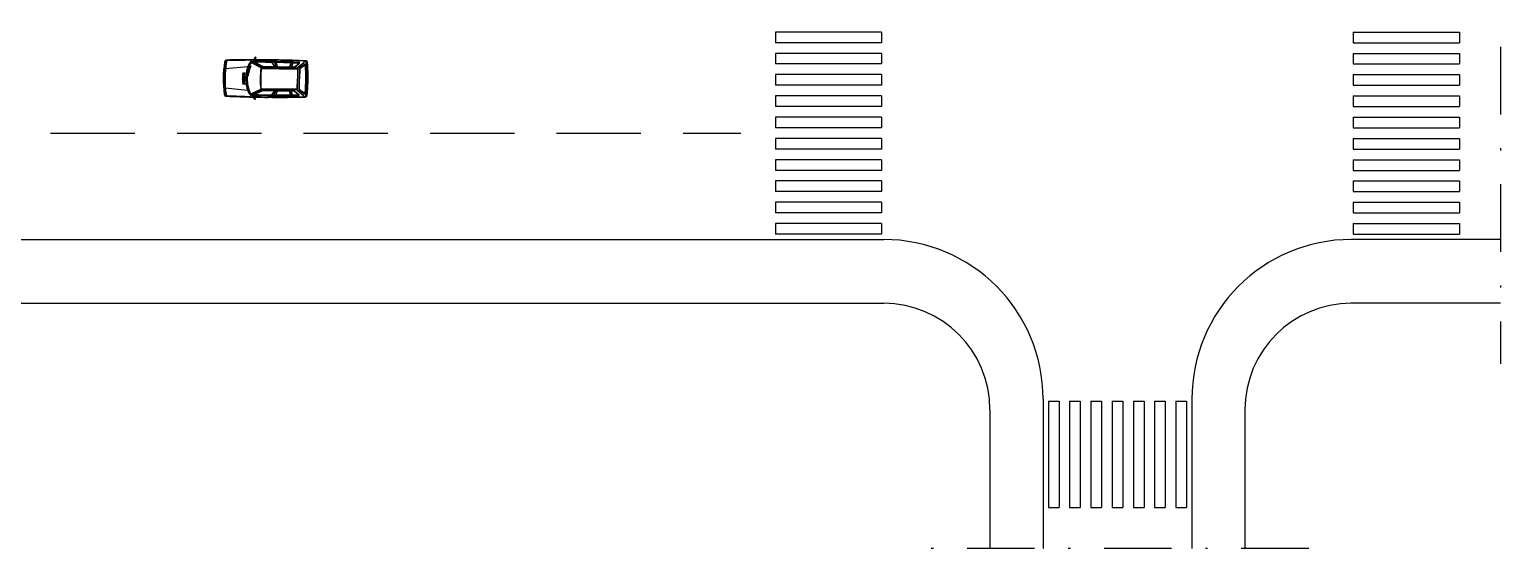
# Model space of a CAD drawing. Header units: millimetres. Extents: x 71 to 407, y 12 to 405.
# Drawn here: x 337.8 to 407.1, y 117.7 to 142.1 of the extents above; entities that cross this region are included whole.
import ezdxf

# ---------------------------------------------------------------- set-up
doc = ezdxf.new("R2010")
doc.units = ezdxf.units.MM
doc.header["$LTSCALE"] = 0.25
doc.linetypes.add('DASHDOT', pattern=[25.4, 12.7, -6.35, 0, -6.35])
doc.linetypes.add('HIDDEN', pattern=[9.525, 6.35, -3.175])
for name, color, linetype in [('CALCADAS', 250, 'Continuous'), ('EXTERN', 7, 'Continuous'), ('EXTERN-I', 251, 'Continuous')]:
    doc.layers.add(name, color=color, linetype=linetype)

msp = doc.modelspace()

# ---------------------------------------------------------------- linework, layer by layer
at = {"layer": 'CALCADAS', "linetype": 'DASHDOT'}
for p, q in [((407.058, 147.693), (407.058, 126.345)), ((398.032, 117.667), (380.032, 117.667))]:
    msp.add_line(p, q, dxfattribs=at)
at = {"layer": 'CALCADAS'}
for p, q in [((377.935, 141.943), (372.935, 141.943)), ((372.935, 141.943), (372.935, 141.443)), ((377.935, 141.943), (377.935, 141.443)), ((400.129, 141.943), (405.129, 141.943)), ((400.129, 141.943), (400.129, 141.443)), ((405.129, 141.943), (405.129, 141.443)), ((377.935, 141.443), (372.935, 141.443)), ((400.129, 141.443), (405.129, 141.443)), ((377.935, 140.943), (372.935, 140.943)), ((372.935, 140.943), (372.935, 140.443)), ((377.935, 140.943), (377.935, 140.443)), ((400.129, 140.943), (405.129, 140.943)), ((400.129, 140.943), (400.129, 140.443)), ((405.129, 140.943), (405.129, 140.443)), ((377.935, 140.443), (372.935, 140.443)), ((377.935, 139.943), (372.935, 139.943)), ((372.935, 139.943), (372.935, 139.443)), ((377.935, 139.943), (377.935, 139.443)), ((400.129, 140.443), (405.129, 140.443)), ((400.129, 139.943), (405.129, 139.943)), ((400.129, 139.943), (400.129, 139.443)), ((405.129, 139.943), (405.129, 139.443)), ((377.935, 139.443), (372.935, 139.443)), ((400.129, 139.443), (405.129, 139.443)), ((377.935, 138.943), (372.935, 138.943)), ((372.935, 138.943), (372.935, 138.443)), ((377.935, 138.443), (372.935, 138.443)), ((377.935, 138.943), (377.935, 138.443)), ((400.129, 138.943), (405.129, 138.943)), ((400.129, 138.943), (400.129, 138.443)), ((400.129, 138.443), (405.129, 138.443)), ((405.129, 138.943), (405.129, 138.443)), ((377.935, 137.943), (372.935, 137.943)), ((372.935, 137.943), (372.935, 137.443)), ((377.935, 137.943), (377.935, 137.443)), ((400.129, 137.943), (405.129, 137.943)), ((400.129, 137.943), (400.129, 137.443)), ((405.129, 137.943), (405.129, 137.443)), ((377.935, 137.443), (372.935, 137.443)), ((400.129, 137.443), (405.129, 137.443)), ((372.935, 136.943), (372.935, 136.443)), ((377.935, 136.943), (372.935, 136.943)), ((377.935, 136.443), (372.935, 136.443)), ((377.935, 136.943), (377.935, 136.443)), ((400.129, 136.943), (405.129, 136.943)), ((400.129, 136.943), (400.129, 136.443)), ((400.129, 136.443), (405.129, 136.443)), ((405.129, 136.943), (405.129, 136.443)), ((377.935, 135.943), (372.935, 135.943)), ((372.935, 135.943), (372.935, 135.443)), ((377.935, 135.943), (377.935, 135.443)), ((400.129, 135.943), (405.129, 135.943)), ((400.129, 135.943), (400.129, 135.443)), ((405.129, 135.943), (405.129, 135.443)), ((377.935, 135.443), (372.935, 135.443)), ((400.129, 135.443), (405.129, 135.443)), ((377.935, 134.943), (372.935, 134.943)), ((372.935, 134.943), (372.935, 134.443)), ((377.935, 134.443), (372.935, 134.443)), ((377.935, 134.943), (377.935, 134.443)), ((400.129, 134.943), (405.129, 134.943)), ((400.129, 134.943), (400.129, 134.443)), ((400.129, 134.443), (405.129, 134.443)), ((405.129, 134.943), (405.129, 134.443)), ((377.935, 133.943), (372.935, 133.943)), ((372.935, 133.943), (372.935, 133.443)), ((377.935, 133.943), (377.935, 133.443)), ((400.129, 133.943), (405.129, 133.943)), ((400.129, 133.943), (400.129, 133.443)), ((405.129, 133.943), (405.129, 133.443)), ((377.935, 133.443), (372.935, 133.443)), ((377.935, 132.943), (372.935, 132.943)), ((372.935, 132.943), (372.935, 132.443)), ((377.935, 132.943), (377.935, 132.443)), ((400.129, 133.443), (405.129, 133.443)), ((400.129, 132.943), (405.129, 132.943)), ((400.129, 132.943), (400.129, 132.443)), ((405.129, 132.943), (405.129, 132.443)), ((377.935, 132.443), (372.935, 132.443)), ((400.129, 132.443), (405.129, 132.443)), ((245.032, 132.193), (378.032, 132.193)), ((407.058, 132.193), (400.032, 132.193)), ((245.032, 129.193), (378.032, 129.193)), ((407.058, 129.193), (400.032, 129.193)), ((385.532, 124.693), (385.532, 117.667)), ((392.532, 124.693), (392.532, 117.667)), ((383.032, 124.193), (383.032, 117.667)), ((385.782, 124.596), (386.282, 124.596)), ((385.782, 124.596), (385.782, 119.596)), ((386.282, 124.596), (386.282, 119.596)), ((386.782, 124.596), (387.282, 124.596)), ((386.782, 124.596), (386.782, 119.596)), ((387.282, 124.596), (387.282, 119.596)), ((387.782, 124.596), (388.282, 124.596)), ((387.782, 124.596), (387.782, 119.596)), ((388.282, 124.596), (388.282, 119.596)), ((388.782, 124.596), (389.282, 124.596)), ((388.782, 124.596), (388.782, 119.596)), ((389.282, 124.596), (389.282, 119.596)), ((389.782, 124.596), (390.282, 124.596)), ((389.782, 124.596), (389.782, 119.596)), ((390.282, 124.596), (390.282, 119.596)), ((390.782, 124.596), (391.282, 124.596)), ((390.782, 124.596), (390.782, 119.596)), ((391.282, 124.596), (391.282, 119.596)), ((391.782, 124.596), (392.282, 124.596)), ((391.782, 124.596), (391.782, 119.596)), ((392.282, 124.596), (392.282, 119.596)), ((395.032, 124.193), (395.032, 117.667)), ((385.782, 119.596), (386.282, 119.596)), ((386.782, 119.596), (387.282, 119.596)), ((387.782, 119.596), (388.282, 119.596)), ((388.782, 119.596), (389.282, 119.596)), ((389.782, 119.596), (390.282, 119.596)), ((390.782, 119.596), (391.282, 119.596)), ((391.782, 119.596), (392.282, 119.596))]:
    msp.add_line(p, q, dxfattribs=at)
at = {"layer": 'CALCADAS', "linetype": 'HIDDEN', "ltscale": 2.5}
msp.add_line((326.923, 137.193), (371.311, 137.193), dxfattribs=at)
at = {"layer": 'CALCADAS'}
for centre, radius, start, end in [((378.032, 124.693), 7.5, 0, 90), ((400.032, 124.693), 7.5, 90, 180), ((378.032, 124.193), 5, 0, 90), ((400.032, 124.193), 5, 90, 180)]:
    msp.add_arc(centre, radius, start, end, dxfattribs=at)
at = {"layer": 'EXTERN', "color": 6}
for p, q in [((348.446, 140.747), (348.395, 140.646)), ((348.491, 140.749), (348.445, 140.646)), ((348.472, 140.757), (348.446, 140.747)), ((348.491, 140.749), (348.472, 140.757)), ((349.296, 140.641), (349.096, 140.643)), ((350.198, 140.62), (349.998, 140.622)), ((348.423, 138.781), (348.374, 138.883)), ((348.449, 138.77), (348.423, 138.781)), ((348.468, 138.778), (348.425, 138.882)), ((348.468, 138.778), (348.449, 138.77)), ((349.276, 138.867), (349.076, 138.87)), ((350.178, 138.867), (349.978, 138.87))]:
    msp.add_line(p, q, dxfattribs=at)
for centre, radius, start, end in [((351.806, 139.725), 4.854, 170.25829, 188.41167), ((347.12, 140.529), 0.1, 89.33498, 170.25829), ((348.406, 91.498), 49.148, 90.01288, 91.49742), ((348.406, 91.498), 49.148, 89.20248, 89.95395), ((349.096, 140.633), 0.01, 89.33498, 127.29059), ((349.296, 140.631), 0.01, 43.18982, 89.33498), ((348.406, 91.498), 49.148, 88.15053, 88.95375), ((349.998, 140.612), 0.01, 89.33498, 125.55277), ((350.198, 140.61), 0.01, 17.64646, 89.33498), ((348.406, 91.498), 49.148, 87.14748, 87.89935), ((350.848, 140.505), 0.08, 4.25387, 87.14748), ((341.901, 139.84), 9.051, 359.33498, 4.25387), ((341.901, 139.84), 9.051, 354.5287, 359.33498), ((347.103, 139.029), 0.1, 188.41167, 269.33498), ((349.526, 188.018), 49.148, 267.17255, 268.65709), ((349.526, 188.018), 49.148, 268.71602, 269.46748), ((349.076, 138.88), 0.01, 231.37937, 269.33498), ((349.276, 138.877), 0.01, 269.33498, 315.48015), ((349.526, 188.018), 49.148, 269.71622, 270.51944), ((349.978, 138.88), 0.01, 233.1172, 269.33498), ((350.178, 138.877), 0.01, 269.33498, 341.02351), ((349.526, 188.018), 49.148, 270.77062, 271.50623), ((350.812, 138.986), 0.1, 273.66867, 354.5287)]:
    msp.add_arc(centre, radius, start, end, dxfattribs=at)
at = {"layer": 'EXTERN-I', "color": 6}
for p, q in [((347.109, 140.523), (347.07, 140.524)), ((347.11, 140.528), (347.072, 140.529)), ((348.276, 140.531), (348.267, 140.646)), ((348.291, 140.542), (348.282, 140.646)), ((348.765, 140.298), (348.291, 140.542)), ((348.758, 140.291), (348.308, 140.522)), ((348.783, 140.334), (348.339, 140.562)), ((348.395, 140.646), (348.369, 140.595)), ((348.369, 140.595), (348.376, 140.581)), ((348.376, 140.575), (348.376, 140.581)), ((348.398, 140.571), (348.376, 140.581)), ((348.402, 140.564), (348.378, 140.565)), ((348.402, 140.559), (348.378, 140.56)), ((348.402, 140.554), (348.378, 140.555)), ((348.402, 140.549), (348.378, 140.55)), ((348.403, 140.569), (348.379, 140.57)), ((348.398, 140.571), (348.414, 140.575)), ((348.405, 140.573), (348.405, 140.571)), ((348.445, 140.646), (348.414, 140.575)), ((348.43, 140.581), (348.446, 140.507)), ((348.44, 140.581), (348.457, 140.501)), ((348.79, 140.347), (348.453, 140.52)), ((349.086, 140.634), (349.086, 140.61)), ((349.116, 140.6), (349.096, 140.6)), ((349.116, 140.615), (349.116, 140.6)), ((349.216, 140.624), (349.126, 140.625)), ((349.226, 140.614), (349.226, 140.599)), ((349.306, 140.598), (349.226, 140.599)), ((349.382, 140.322), (349.237, 140.527)), ((349.412, 140.307), (349.248, 140.536)), ((349.306, 140.631), (349.306, 140.598)), ((349.306, 140.631), (349.477, 140.266)), ((349.502, 140.306), (349.435, 140.533)), ((349.513, 140.321), (349.453, 140.523)), ((349.988, 140.613), (349.988, 140.589)), ((350.018, 140.579), (349.998, 140.579)), ((350.018, 140.594), (350.018, 140.579)), ((350.118, 140.603), (350.028, 140.604)), ((350.128, 140.593), (350.128, 140.578)), ((350.208, 140.577), (350.128, 140.578)), ((350.228, 140.549), (350.15, 140.258)), ((350.762, 140.581), (350.208, 140.613)), ((350.228, 140.549), (350.208, 140.613)), ((350.208, 140.61), (350.208, 140.577)), ((350.832, 140.571), (350.772, 140.577)), ((350.832, 140.571), (350.852, 140.57)), ((347.069, 140.23), (347.027, 140.21)), ((347.069, 140.23), (348.111, 140.318)), ((347.859, 139.848), (347.955, 139.847)), ((347.859, 139.838), (347.955, 139.837)), ((347.861, 139.872), (347.957, 139.871)), ((347.861, 139.862), (347.957, 139.861)), ((347.862, 139.896), (347.958, 139.895)), ((347.862, 139.886), (347.958, 139.885)), ((347.864, 139.91), (347.96, 139.909)), ((347.865, 139.92), (347.961, 139.919)), ((347.866, 139.934), (347.962, 139.933)), ((347.867, 139.944), (347.963, 139.943)), ((347.869, 139.958), (347.965, 139.957)), ((347.87, 139.969), (347.966, 139.967)), ((347.872, 139.983), (347.968, 139.981)), ((347.874, 139.993), (347.969, 139.992)), ((347.875, 140.007), (347.971, 140.006)), ((347.877, 140.017), (347.973, 140.016)), ((347.879, 140.031), (347.975, 140.03)), ((348.143, 140.046), (348.026, 139.778)), ((348.037, 139.768), (348.131, 139.998)), ((348.116, 139.892), (348.125, 139.891)), ((348.252, 140.34), (348.261, 140.337)), ((348.74, 140.289), (348.301, 140.514)), ((348.715, 140.275), (348.312, 140.483)), ((348.754, 140.244), (350.455, 140.225)), ((348.754, 140.224), (350.455, 140.205)), ((348.869, 140.273), (350.435, 140.255)), ((348.869, 140.263), (350.455, 140.245)), ((348.87, 140.328), (349.382, 140.322)), ((348.87, 140.313), (349.412, 140.307)), ((349.502, 140.306), (350.093, 140.299)), ((349.513, 140.321), (350.081, 140.314)), ((350.132, 140.503), (350.081, 140.314)), ((350.15, 140.513), (350.093, 140.299)), ((350.161, 140.298), (350.323, 140.296)), ((350.23, 140.5), (350.18, 140.313)), ((350.18, 140.313), (350.317, 140.311)), ((350.317, 140.311), (350.516, 140.471)), ((350.323, 140.296), (350.532, 140.465)), ((350.455, 140.245), (350.449, 139.741)), ((350.455, 140.275), (350.746, 140.508)), ((350.465, 140.27), (350.459, 139.741)), ((350.465, 140.27), (350.756, 140.503)), ((350.545, 140.254), (350.539, 139.74)), ((350.555, 140.225), (350.549, 139.74)), ((350.552, 140.266), (350.803, 140.432)), ((350.552, 140.254), (350.789, 140.411)), ((350.562, 140.237), (350.796, 140.391)), ((347.058, 139.33), (347.017, 139.35)), ((347.058, 139.33), (348.098, 139.218)), ((347.857, 139.776), (347.953, 139.775)), ((347.857, 139.766), (347.953, 139.764)), ((347.857, 139.742), (347.953, 139.741)), ((347.857, 139.718), (347.952, 139.717)), ((347.858, 139.824), (347.954, 139.823)), ((347.858, 139.799), (347.954, 139.798)), ((347.858, 139.752), (347.954, 139.75)), ((347.858, 139.728), (347.954, 139.727)), ((347.858, 139.704), (347.954, 139.703)), ((347.858, 139.693), (347.953, 139.692)), ((347.859, 139.813), (347.955, 139.812)), ((347.859, 139.79), (347.955, 139.789)), ((347.859, 139.679), (347.955, 139.678)), ((347.859, 139.669), (347.954, 139.668)), ((347.86, 139.655), (347.956, 139.654)), ((347.86, 139.645), (347.955, 139.644)), ((347.861, 139.631), (347.957, 139.63)), ((347.861, 139.621), (347.957, 139.62)), ((347.862, 139.607), (347.958, 139.606)), ((347.863, 139.597), (347.959, 139.596)), ((347.865, 139.583), (347.96, 139.582)), ((347.866, 139.573), (347.961, 139.572)), ((347.867, 139.559), (347.963, 139.558)), ((347.868, 139.548), (347.964, 139.547)), ((347.87, 139.534), (347.965, 139.533)), ((347.872, 139.524), (347.967, 139.523)), ((347.873, 139.51), (347.969, 139.509)), ((348.029, 139.772), (348.037, 139.768)), ((348.752, 139.222), (348.273, 138.99)), ((348.728, 139.233), (348.284, 139.017)), ((348.746, 139.23), (348.291, 139.009)), ((348.703, 139.246), (348.295, 139.049)), ((348.77, 139.186), (348.32, 138.968)), ((348.776, 139.173), (348.436, 139.008)), ((348.743, 139.297), (350.444, 139.277)), ((348.743, 139.277), (350.444, 139.257)), ((348.857, 139.245), (350.423, 139.227)), ((348.857, 139.205), (349.399, 139.199)), ((348.857, 139.19), (349.369, 139.184)), ((348.858, 139.255), (350.443, 139.237)), ((349.369, 139.184), (349.219, 138.983)), ((349.399, 139.199), (349.23, 138.973)), ((349.286, 138.877), (349.465, 139.238)), ((349.489, 139.198), (349.416, 138.972)), ((349.5, 139.183), (349.435, 138.982)), ((349.489, 139.198), (350.08, 139.191)), ((349.5, 139.183), (350.068, 139.176)), ((350.114, 138.986), (350.068, 139.176)), ((350.132, 138.976), (350.08, 139.191)), ((350.209, 138.938), (350.138, 139.23)), ((350.148, 139.19), (350.31, 139.188)), ((350.167, 139.175), (350.304, 139.173)), ((350.213, 138.987), (350.167, 139.175)), ((350.304, 139.173), (350.499, 139.009)), ((350.31, 139.188), (350.515, 139.015)), ((350.443, 139.237), (350.449, 139.741)), ((350.443, 139.207), (350.728, 138.967)), ((350.453, 139.211), (350.459, 139.741)), ((350.453, 139.211), (350.738, 138.971)), ((350.533, 139.225), (350.539, 139.74)), ((350.54, 139.225), (350.774, 139.063)), ((350.54, 139.213), (350.787, 139.041)), ((350.544, 139.255), (350.549, 139.74)), ((350.55, 139.242), (350.78, 139.082)), ((350.915, 139.765), (350.914, 139.705)), ((350.914, 139.705), (350.936, 139.705)), ((350.915, 139.765), (350.937, 139.765)), ((350.925, 139.755), (350.924, 139.715)), ((350.924, 139.715), (350.932, 139.715)), ((350.925, 139.755), (350.932, 139.755)), ((350.932, 139.715), (350.932, 139.755)), ((350.942, 139.71), (350.942, 139.76)), ((347.092, 139.036), (347.053, 139.036)), ((347.093, 139.031), (347.055, 139.031)), ((348.259, 139.001), (348.247, 138.886)), ((348.273, 138.99), (348.262, 138.886)), ((348.35, 138.935), (348.357, 138.949)), ((348.374, 138.883), (348.35, 138.935)), ((348.38, 138.958), (348.357, 138.949)), ((348.357, 138.955), (348.357, 138.949)), ((348.384, 138.98), (348.36, 138.98)), ((348.384, 138.975), (348.36, 138.975)), ((348.384, 138.97), (348.36, 138.97)), ((348.384, 138.965), (348.36, 138.965)), ((348.384, 138.96), (348.36, 138.96)), ((348.38, 138.958), (348.395, 138.953)), ((348.386, 138.956), (348.386, 138.958)), ((348.425, 138.882), (348.395, 138.953)), ((348.411, 138.947), (348.429, 139.021)), ((348.421, 138.947), (348.44, 139.027)), ((349.066, 138.88), (349.066, 138.903)), ((349.096, 138.913), (349.076, 138.913)), ((349.096, 138.898), (349.096, 138.913)), ((349.196, 138.886), (349.106, 138.887)), ((349.286, 138.91), (349.206, 138.911)), ((349.206, 138.896), (349.206, 138.911)), ((349.286, 138.877), (349.286, 138.91)), ((349.968, 138.88), (349.968, 138.903)), ((349.998, 138.913), (349.978, 138.913)), ((349.998, 138.898), (349.998, 138.913)), ((350.098, 138.887), (350.008, 138.888)), ((350.108, 138.896), (350.108, 138.911)), ((350.188, 138.91), (350.108, 138.911)), ((350.742, 138.894), (350.187, 138.874)), ((350.209, 138.938), (350.188, 138.874)), ((350.188, 138.877), (350.188, 138.91)), ((350.812, 138.901), (350.752, 138.897)), ((350.812, 138.901), (350.832, 138.902))]:
    msp.add_line(p, q, dxfattribs=at)
for centre, radius, start, end in [((351.806, 139.725), 4.804, 170.45046, 188.41167), ((351.806, 139.725), 4.764, 170.35466, 188.41167), ((347.07, 140.522), 0.002, 89.33498, 170.45046), ((351.806, 139.725), 4.804, 169.82879, 170.34176), ((347.072, 140.531), 0.002, 170.34176, 269.33498), ((347.127, 140.564), 0.05, 91.49356, 169.82879), ((351.806, 139.725), 4.764, 169.91474, 170.29378), ((347.165, 140.55), 0.05, 91.44948, 169.91474), ((348.406, 91.498), 49.133, 90.16027, 91.49356), ((348.406, 91.498), 49.118, 90.15893, 91.44948), ((348.267, 140.442), 0.09, 83.92858, 151.90456), ((348.279, 140.469), 0.05, 62.80039, 154.29667), ((348.267, 140.442), 0.09, 62.80039, 83.92858), ((348.343, 140.571), 0.01, 90.06166, 242.80039), ((348.396, 91.498), 49.083, 90.0231, 90.06166), ((348.381, 140.575), 0.005, 178.42081, 269.33498), ((348.378, 140.567), 0.0025, 89.33498, 269.33498), ((348.378, 140.562), 0.0025, 89.33498, 269.33498), ((348.378, 140.557), 0.0025, 89.33498, 269.33498), ((348.378, 140.552), 0.0025, 89.33498, 269.33498), ((348.402, 140.567), 0.0025, 269.33498, 89.33498), ((348.402, 140.562), 0.0025, 269.33498, 89.33498), ((348.402, 140.557), 0.0025, 269.33498, 89.33498), ((348.402, 140.552), 0.0025, 269.33498, 89.33498), ((348.403, 140.571), 0.002, 269.33498, 359.33498), ((348.396, 91.498), 49.083, 87.53273, 89.97553), ((348.406, 91.485), 49.058, 87.53243, 89.95052), ((348.406, 91.485), 49.048, 89.02929, 89.94796), ((348.406, 91.485), 49.038, 89.02066, 89.94539), ((349.096, 140.633), 0.01, 127.29059, 179.33498), ((349.096, 140.61), 0.01, 179.33498, 269.33498), ((349.126, 140.615), 0.01, 89.33498, 179.33498), ((349.216, 140.614), 0.01, 359.33498, 89.33498), ((349.296, 140.631), 0.01, 359.33498, 43.18982), ((348.406, 91.485), 49.048, 87.98303, 88.77631), ((349.998, 140.612), 0.01, 125.55277, 179.33498), ((349.998, 140.589), 0.01, 179.33498, 269.33498), ((350.028, 140.594), 0.01, 89.33498, 179.33498), ((350.118, 140.593), 0.01, 359.33498, 89.33498), ((350.198, 140.61), 0.01, 359.33498, 17.64646), ((350.507, 140.496), 0.04, 308.7919, 87.53273), ((350.714, 140.547), 0.05, 308.7919, 4.58587), ((350.725, 140.542), 0.05, 308.7919, 4.5516), ((341.901, 139.84), 8.891, 4.58587, 4.77917), ((341.901, 139.84), 8.901, 4.5516, 4.75142), ((350.83, 140.541), 0.03, 4.4915, 87.1703), ((350.85, 140.54), 0.03, 4.47508, 87.14677), ((341.901, 139.84), 8.986, 359.33498, 4.4915), ((341.901, 139.84), 9.006, 359.33498, 4.47508), ((347.867, 139.83), 0.0108, 133.20148, 214.61352), ((347.868, 139.854), 0.0108, 133.20148, 214.61352), ((347.87, 139.878), 0.0108, 133.20148, 214.61352), ((347.871, 139.902), 0.0108, 133.20148, 214.61352), ((347.874, 139.926), 0.0108, 133.20148, 214.61352), ((347.876, 139.951), 0.0108, 133.20148, 214.61352), ((347.879, 139.975), 0.0108, 133.20148, 214.61352), ((347.882, 139.999), 0.0108, 133.20148, 214.61352), ((347.886, 140.023), 0.0108, 133.20148, 214.61352), ((347.946, 139.831), 0.0107, 312.46942, 34.89955), ((347.948, 139.855), 0.0107, 312.46942, 34.89955), ((347.949, 139.879), 0.0107, 312.46942, 34.89955), ((347.951, 139.903), 0.0107, 312.46942, 34.89955), ((347.953, 139.927), 0.0107, 312.46942, 34.89955), ((347.956, 139.951), 0.0107, 312.46942, 34.89955), ((347.959, 139.975), 0.0107, 312.46942, 34.89955), ((347.962, 140), 0.0107, 312.46942, 34.89955), ((347.966, 140.024), 0.0107, 312.46942, 34.89955), ((349.561, 139.751), 1.557, 151.90456, 179.33498), ((349.776, 139.748), 1.712, 176.95076, 179.33498), ((349.776, 139.748), 1.712, 154.29667, 175.74246), ((349.776, 139.748), 1.689, 174.58102, 179.33498), ((349.776, 139.748), 1.689, 155.12196, 173.37902), ((349.879, 139.6), 1.793, 155.68391, 170.42941), ((348.127, 139.967), 0.005, 170.42941, 260.58967), ((349.874, 139.602), 1.773, 155.49795, 170.61537), ((348.289, 140.438), 0.05, 62.80039, 155.12196), ((348.25, 140.336), 0.005, 65.52364, 155.68391), ((352.978, 139.711), 4.281, 172.83769, 179.33498), ((348.701, 140.249), 0.03, 352.83769, 62.80039), ((352.978, 139.711), 4.258, 172.62277, 179.33498), ((348.726, 140.262), 0.03, 352.62277, 62.80039), ((348.872, 140.513), 0.25, 242.80039, 269.33498), ((348.872, 140.513), 0.24, 242.80039, 269.33498), ((348.872, 140.513), 0.2, 242.80039, 269.33498), ((348.872, 140.513), 0.185, 242.80039, 269.33498), ((348.406, 91.485), 49.038, 87.98573, 88.77256), ((348.413, 91.485), 49.038, 87.55462, 87.87871), ((348.406, 91.485), 49.048, 87.54129, 87.86817), ((350.461, 140.249), 0.0261, 101.46394, 167.20602), ((350.504, 140.469), 0.01, 4.06675, 87.55462), ((350.51, 140.478), 0.01, 308.7919, 87.54129), ((350.517, 140.478), 0.02, 308.7919, 87.53243), ((350.56, 140.254), 0.015, 123.38531, 179.33498), ((350.56, 140.242), 0.015, 123.38531, 179.33498), ((350.57, 140.224), 0.015, 123.38531, 179.33498), ((350.806, 140.386), 0.03, 3.50862, 123.38531), ((350.807, 140.374), 0.02, 3.43453, 123.38531), ((350.82, 140.407), 0.03, 3.63773, 123.38531), ((341.901, 139.84), 8.941, 359.33498, 3.43453), ((341.901, 139.84), 8.951, 359.33498, 3.50862), ((341.901, 139.84), 8.966, 359.33498, 3.63773), ((347.866, 139.782), 0.0108, 133.20148, 214.61352), ((347.866, 139.759), 0.0108, 144.05645, 225.46849), ((347.866, 139.736), 0.0108, 144.05645, 225.46849), ((347.865, 139.711), 0.0108, 144.05645, 225.46849), ((347.867, 139.805), 0.0108, 133.20148, 214.61352), ((347.866, 139.687), 0.0108, 144.05645, 225.46849), ((347.867, 139.663), 0.0108, 144.05645, 225.46849), ((347.868, 139.639), 0.0108, 144.05645, 225.46849), ((347.87, 139.615), 0.0108, 144.05645, 225.46849), ((347.872, 139.591), 0.0108, 144.05645, 225.46849), ((347.874, 139.566), 0.0108, 144.05645, 225.46849), ((347.877, 139.542), 0.0108, 144.05645, 225.46849), ((347.88, 139.518), 0.0108, 144.05645, 225.46849), ((347.945, 139.709), 0.0107, 323.77042, 46.20055), ((347.946, 139.783), 0.0107, 312.46942, 34.89955), ((347.946, 139.757), 0.0107, 323.77042, 46.20055), ((347.946, 139.733), 0.0107, 323.77042, 46.20055), ((347.946, 139.685), 0.0107, 323.77042, 46.20055), ((347.946, 139.806), 0.0107, 312.46942, 34.89955), ((347.947, 139.661), 0.0107, 323.77042, 46.20055), ((347.948, 139.637), 0.0107, 323.77042, 46.20055), ((347.95, 139.612), 0.0107, 323.77042, 46.20055), ((347.952, 139.588), 0.0107, 323.77042, 46.20055), ((347.954, 139.564), 0.0107, 323.77042, 46.20055), ((347.957, 139.54), 0.0107, 323.77042, 46.20055), ((347.96, 139.515), 0.0107, 323.77042, 46.20055), ((349.561, 139.751), 1.557, 179.33498, 206.76541), ((348.031, 139.776), 0.005, 156.41327, 246.41327), ((349.776, 139.748), 1.712, 179.33498, 204.37329), ((349.776, 139.748), 1.689, 179.33498, 203.548), ((352.978, 139.711), 4.281, 179.33498, 185.83228), ((348.69, 139.273), 0.03, 295.86958, 5.83228), ((352.978, 139.711), 4.258, 179.33498, 186.04719), ((348.715, 139.26), 0.03, 295.86958, 6.04719), ((348.855, 139.005), 0.25, 89.33498, 115.86958), ((348.855, 139.005), 0.24, 89.33498, 115.86958), ((348.855, 139.005), 0.2, 89.33498, 115.86958), ((348.855, 139.005), 0.185, 89.33498, 115.86958), ((350.449, 139.232), 0.0261, 191.46394, 257.20602), ((350.548, 139.237), 0.015, 179.33498, 235.28466), ((350.548, 139.225), 0.015, 179.33498, 235.28466), ((350.559, 139.254), 0.015, 179.33498, 235.28466), ((341.901, 139.84), 8.941, 355.23544, 359.33498), ((341.901, 139.84), 8.951, 355.16135, 359.33498), ((341.901, 139.84), 8.966, 355.03224, 359.33498), ((341.901, 139.84), 8.986, 354.17846, 359.33498), ((341.901, 139.84), 9.006, 354.19489, 359.33498), ((350.937, 139.71), 0.005, 269.33498, 359.33498), ((350.937, 139.76), 0.005, 359.33498, 89.33498), ((347.103, 139.029), 0.1, 188.41167, 269.33498), ((347.053, 139.038), 0.002, 188.21951, 269.33498), ((347.055, 139.029), 0.002, 89.33498, 188.32821), ((351.806, 139.725), 4.804, 188.32821, 188.84118), ((347.108, 138.994), 0.05, 188.84118, 267.17641), ((351.806, 139.725), 4.764, 188.37619, 188.75523), ((347.147, 139.007), 0.05, 188.75523, 267.22048), ((349.526, 188.018), 49.133, 267.17641, 268.5097), ((349.526, 188.018), 49.118, 267.22048, 268.51104), ((348.251, 139.09), 0.09, 206.76541, 274.74139), ((348.262, 139.062), 0.05, 204.37329, 295.86958), ((348.274, 139.094), 0.05, 203.548, 295.86958), ((348.251, 139.09), 0.09, 274.74139, 295.86958), ((348.324, 138.959), 0.01, 115.86958, 268.60831), ((349.516, 188.018), 49.083, 268.60831, 268.64686), ((348.36, 138.972), 0.0025, 89.33498, 269.33498), ((348.36, 138.967), 0.0025, 89.33498, 269.33498), ((348.36, 138.962), 0.0025, 89.33498, 269.33498), ((348.362, 138.955), 0.005, 89.33498, 180.24916), ((348.36, 138.977), 0.0025, 89.33498, 269.33498), ((348.384, 138.977), 0.0025, 269.33498, 89.33498), ((348.384, 138.972), 0.0025, 269.33498, 89.33498), ((348.384, 138.967), 0.0025, 269.33498, 89.33498), ((348.384, 138.962), 0.0025, 269.33498, 89.33498), ((348.384, 138.958), 0.002, 359.33498, 89.33498), ((349.516, 188.018), 49.083, 268.69444, 271.13724), ((349.526, 188.031), 49.058, 268.71945, 271.13753), ((349.526, 188.031), 49.048, 268.72201, 269.64068), ((349.526, 188.031), 49.038, 268.72458, 269.64931), ((349.076, 138.903), 0.01, 89.33498, 179.33498), ((349.076, 138.88), 0.01, 179.33498, 231.37937), ((349.106, 138.897), 0.01, 179.33498, 269.33498), ((349.196, 138.896), 0.01, 269.33498, 359.33498), ((349.276, 138.877), 0.01, 315.48015, 359.33498), ((349.526, 188.031), 49.048, 269.89366, 270.68694), ((349.526, 188.031), 49.038, 269.89741, 270.68424), ((349.978, 138.903), 0.01, 89.33498, 179.33498), ((349.978, 138.88), 0.01, 179.33498, 233.1172), ((350.008, 138.898), 0.01, 179.33498, 269.33498), ((350.098, 138.897), 0.01, 269.33498, 359.33498), ((350.178, 138.877), 0.01, 341.02351, 359.33498), ((349.533, 188.03), 49.038, 270.79126, 271.11535), ((349.526, 188.031), 49.048, 270.8018, 271.12867), ((350.488, 139.011), 0.01, 271.11535, 354.60322), ((350.49, 138.984), 0.04, 271.13724, 49.87807), ((350.492, 139.002), 0.01, 271.12867, 49.87807), ((350.5, 139.002), 0.02, 271.13753, 49.87807), ((350.695, 138.929), 0.05, 354.0841, 49.87807), ((350.706, 138.933), 0.05, 354.11837, 49.87807), ((341.901, 139.84), 8.891, 353.89079, 354.0841), ((341.901, 139.84), 8.901, 353.91855, 354.11837), ((350.791, 139.087), 0.03, 235.28466, 355.16135), ((350.792, 139.099), 0.02, 235.28466, 355.23544), ((350.804, 139.066), 0.03, 235.28466, 355.03224), ((350.811, 138.931), 0.03, 271.49967, 354.17846), ((350.832, 138.932), 0.03, 271.5232, 354.19489)]:
    msp.add_arc(centre, radius, start, end, dxfattribs=at)

doc.saveas('drawing.dxf')
